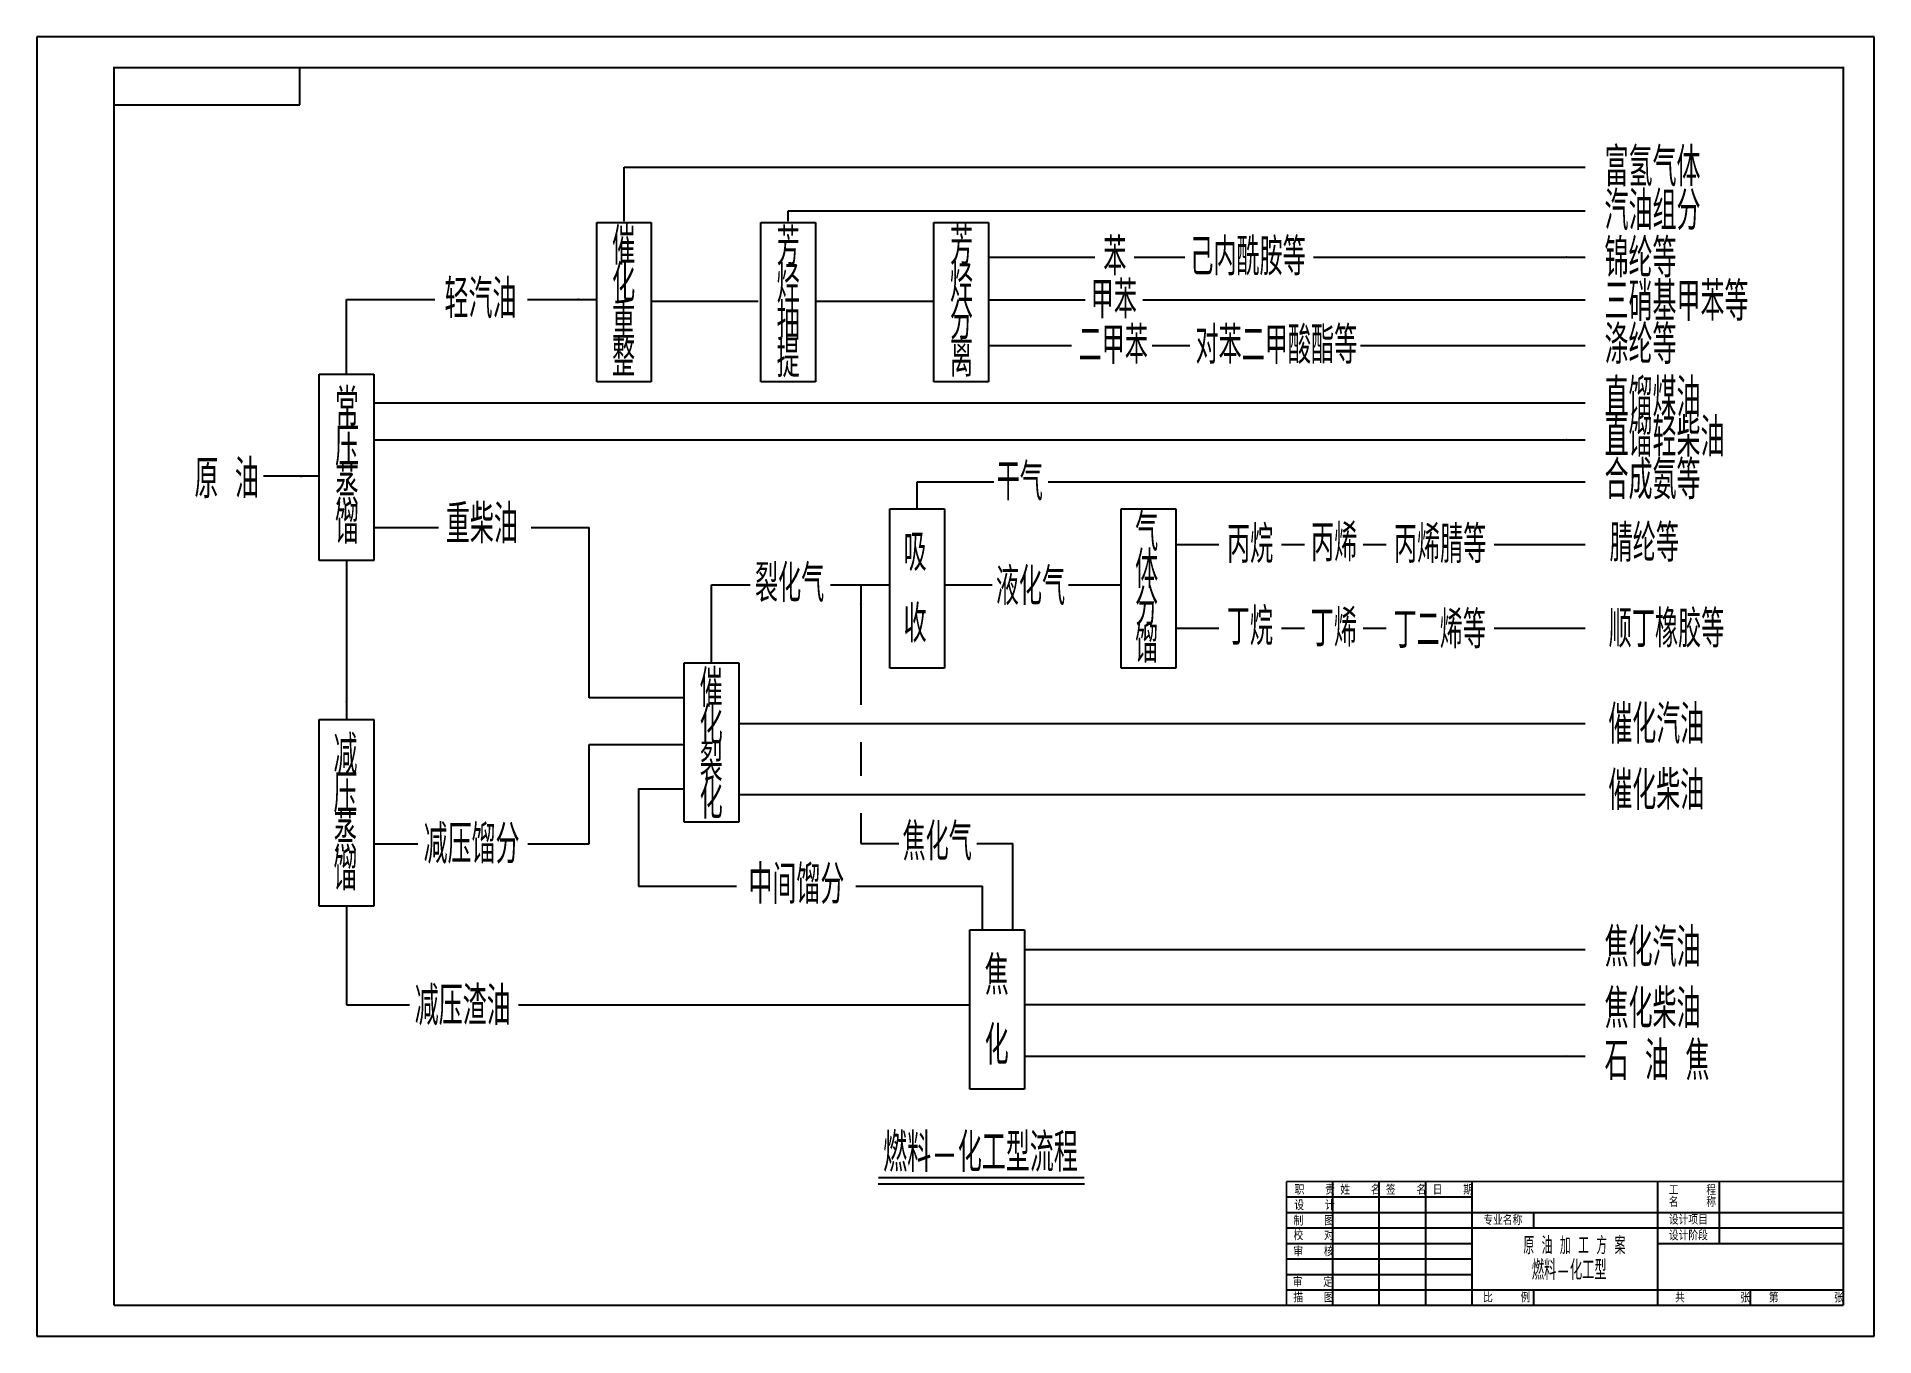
# Model space of a CAD drawing. Extents: x -387 to -92, y 386 to 596.
import ezdxf

# ---------------------------------------------------------------- set-up
doc = ezdxf.new("R2010")
doc.units = 0
doc.header["$MEASUREMENT"] = 0
doc.layers.get('0').update_dxf_attribs({"color": 3, "linetype": 'CONTINUOUS'})
doc.styles.get("Standard").update_dxf_attribs({"font": 'romans', "width": 0.62, "bigfont": 'HZTXT.SHX'})

# ---------------------------------------------------------------- blocks, each defined once
blk = doc.blocks.new('CYFH08')
blk.add_lwpolyline([(0, 0, 0.6, 0, 0), (6, 0, 0, 0, 0)], format="xyseb")

msp = doc.modelspace()

# ---------------------------------------------------------------- linework, layer by layer
for p, q in [((-91.66, 595.63), (-387.47, 595.63)), ((-387.47, 595.63), (-387.47, 386.47)), ((-91.66, 386.47), (-91.66, 595.63)), ((-345.14, 584.67), (-345.14, 590.65)), ((-375.02, 584.67), (-345.14, 584.67)), ((-292.93, 574.64), (-138.22, 574.64)), ((-292.93, 565.97), (-292.93, 574.64)), ((-297.33, 565.74), (-288.53, 565.74)), ((-297.33, 540.09), (-297.33, 565.74)), ((-288.53, 565.74), (-288.53, 540.09)), ((-270.92, 565.74), (-262.12, 565.74)), ((-270.92, 540.09), (-270.92, 565.74)), ((-266.52, 567.6), (-138.22, 567.6)), ((-266.52, 565.97), (-266.52, 567.6)), ((-262.12, 565.74), (-262.12, 540.09)), ((-243.04, 565.74), (-234.24, 565.74)), ((-243.04, 540.09), (-243.04, 565.74)), ((-234.24, 565.74), (-234.24, 540.09)), ((-234.24, 560.17), (-217.12, 560.17)), ((-210.82, 560.17), (-202.63, 560.17)), ((-181.92, 560.17), (-138.22, 560.17)), ((-337.62, 553.36), (-323.38, 553.36)), ((-337.62, 541.33), (-337.62, 553.36)), ((-308.46, 553.36), (-297.33, 553.36)), ((-234.24, 553.28), (-218.69, 553.28)), ((-209.4, 553.28), (-138.22, 553.28)), ((-288.53, 553.08), (-271.31, 553.08)), ((-262.12, 553.08), (-243.13, 553.08)), ((-234.24, 545.94), (-220.9, 545.94)), ((-207.9, 545.94), (-201.84, 545.94)), ((-174.36, 545.94), (-138.22, 545.94)), ((-342.02, 511.32), (-342.02, 541.33)), ((-342.02, 541.33), (-333.22, 541.33)), ((-333.22, 541.33), (-333.22, 511.32)), ((-288.53, 540.09), (-297.33, 540.09)), ((-262.12, 540.09), (-270.92, 540.09)), ((-234.24, 540.09), (-243.04, 540.09)), ((-333.22, 536.68), (-138.22, 536.68)), ((-333.22, 530.77), (-138.22, 530.77)), ((-342.02, 524.88), (-350.98, 524.88)), ((-245.76, 523.98), (-233.37, 523.98)), ((-245.76, 519.63), (-245.76, 523.98)), ((-224.65, 523.98), (-138.22, 523.98)), ((-250.16, 519.63), (-241.36, 519.63)), ((-250.16, 493.98), (-250.16, 519.63)), ((-241.36, 519.63), (-241.36, 493.98)), ((-212.88, 493.98), (-212.88, 519.63)), ((-212.88, 519.63), (-204.08, 519.63)), ((-204.08, 519.63), (-204.08, 493.98)), ((-333.22, 516.63), (-322.77, 516.63)), ((-307.9, 516.63), (-298.53, 516.63)), ((-298.53, 489.25), (-298.53, 516.63)), ((-204.08, 513.88), (-197.17, 513.88)), ((-187.1, 513.88), (-183.38, 513.88)), ((-173.93, 513.88), (-170.21, 513.88)), ((-152.86, 513.88), (-138.22, 513.88)), ((-333.22, 511.32), (-342.02, 511.32)), ((-337.62, 511.32), (-337.62, 485.72)), ((-278.87, 494.88), (-278.87, 507.39)), ((-278.87, 507.39), (-272.63, 507.39)), ((-259.67, 507.39), (-250.16, 507.39)), ((-254.82, 507.39), (-254.82, 488.08)), ((-241.36, 507.39), (-233.65, 507.39)), ((-221.35, 507.39), (-212.88, 507.39)), ((-204.08, 500.44), (-197.17, 500.44)), ((-187.1, 500.44), (-183.38, 500.44)), ((-173.93, 500.44), (-170.21, 500.44)), ((-152.86, 500.44), (-138.22, 500.44)), ((-283.27, 469.23), (-283.27, 494.88)), ((-283.27, 494.88), (-274.47, 494.88)), ((-274.47, 494.88), (-274.47, 469.23)), ((-241.36, 493.98), (-250.16, 493.98)), ((-204.08, 493.98), (-212.88, 493.98)), ((-283.27, 489.25), (-298.53, 489.25)), ((-342.02, 455.71), (-342.02, 485.72)), ((-342.02, 485.72), (-333.22, 485.72)), ((-333.22, 485.72), (-333.22, 455.71)), ((-274.47, 485.08), (-138.22, 485.08)), ((-298.53, 481.71), (-283.27, 481.71)), ((-298.53, 465.73), (-298.53, 481.71)), ((-254.82, 482.08), (-254.82, 476.65)), ((-290.58, 474.58), (-290.58, 458.93)), ((-290.58, 474.58), (-283.46, 474.58)), ((-274.47, 473.65), (-138.22, 473.65)), ((-254.82, 470.65), (-254.82, 465.76)), ((-274.47, 469.23), (-283.27, 469.23)), ((-333.22, 465.73), (-326.12, 465.73)), ((-308.41, 465.73), (-298.53, 465.73)), ((-254.82, 465.76), (-248.66, 465.76)), ((-236.11, 465.76), (-230.34, 465.76)), ((-230.34, 451.89), (-230.34, 465.76)), ((-290.58, 458.93), (-274.84, 458.93)), ((-255.62, 458.93), (-235.24, 458.93)), ((-235.24, 451.89), (-235.24, 458.93)), ((-333.22, 455.71), (-342.02, 455.71)), ((-337.62, 455.71), (-337.62, 439.83)), ((-237.26, 426.23), (-237.26, 451.89)), ((-237.26, 451.89), (-228.46, 451.89)), ((-228.46, 451.89), (-228.46, 426.23)), ((-228.46, 448.72), (-138.22, 448.72)), ((-337.62, 439.83), (-327.44, 439.83)), ((-309.89, 439.81), (-237.24, 439.81)), ((-228.46, 439.84), (-138.22, 439.84)), ((-228.46, 431.56), (-138.22, 431.56)), ((-228.46, 426.23), (-237.26, 426.23)), ((-178.81, 391.45), (-178.81, 411.37)), ((-171.34, 391.45), (-171.34, 411.37)), ((-163.87, 391.45), (-163.87, 411.37)), ((-156.4, 391.45), (-156.4, 411.37)), ((-126.52, 391.45), (-126.52, 411.37)), ((-116.56, 401.41), (-116.56, 411.37)), ((-218.8, 410.95), (-252.01, 410.95)), ((-186.28, 408.88), (-156.4, 408.88)), ((-186.28, 406.39), (-96.64, 406.39)), ((-146.44, 403.9), (-146.44, 406.39)), ((-186.28, 403.9), (-96.64, 403.9)), ((-186.28, 401.41), (-156.4, 401.41)), ((-126.52, 401.41), (-96.64, 401.41)), ((-186.28, 398.92), (-156.4, 398.92)), ((-186.28, 396.43), (-156.4, 396.43)), ((-186.28, 393.94), (-96.64, 393.94)), ((-146.44, 391.45), (-146.44, 393.94)), ((-111.58, 391.45), (-111.58, 393.94)), ((-387.47, 386.47), (-91.66, 386.47))]:
    msp.add_line(p, q)
at = {"const_width": 0.299}
for points in [[(-96.64, 391.45), (-96.64, 590.65), (-375.02, 590.65), (-375.02, 391.45)], [(-252.01, 411.99), (-218.8, 411.99)], [(-186.28, 411.37), (-96.64, 411.37)], [(-186.28, 391.45), (-186.28, 411.37)], [(-96.64, 411.37), (-96.64, 391.45)], [(-375.02, 391.45), (-96.64, 391.45)], [(-96.64, 391.45), (-186.28, 391.45)]]:
    msp.add_lwpolyline(points, dxfattribs=at)
for points in [[(-141.27, 574.64, 0.299, 0, 0), (-138.28, 574.64, 0, 0, 0)], [(-141.21, 567.6, 0.299, 0, 0), (-138.22, 567.6, 0, 0, 0)], [(-141.27, 560.17, 0.299, 0, 0), (-138.28, 560.17, 0, 0, 0)], [(-300.37, 553.36, 0.299, 0, 0), (-297.38, 553.36, 0, 0, 0)], [(-274.36, 553.08, 0.299, 0, 0), (-271.37, 553.08, 0, 0, 0)], [(-246.17, 553.08, 0.299, 0, 0), (-243.18, 553.08, 0, 0, 0)], [(-141.27, 553.28, 0.299, 0, 0), (-138.28, 553.28, 0, 0, 0)], [(-141.27, 545.94, 0.299, 0, 0), (-138.28, 545.94, 0, 0, 0)], [(-141.27, 536.68, 0.299, 0, 0), (-138.28, 536.68, 0, 0, 0)], [(-141.27, 530.77, 0.299, 0, 0), (-138.28, 530.77, 0, 0, 0)], [(-141.27, 523.98, 0.299, 0, 0), (-138.28, 523.98, 0, 0, 0)], [(-141.27, 513.88, 0.299, 0, 0), (-138.28, 513.88, 0, 0, 0)], [(-254.82, 504.21, 0.299, 0, 0), (-254.82, 507.39, 0, 0, 0)], [(-253.33, 507.39, 0.299, 0, 0), (-250.16, 507.39, 0, 0, 0)], [(-216.06, 507.39, 0.299, 0, 0), (-212.88, 507.39, 0, 0, 0)], [(-141.27, 500.44, 0.299, 0, 0), (-138.28, 500.44, 0, 0, 0)], [(-337.62, 488.7, 0.299, 0, 0), (-337.62, 485.72, 0, 0, 0)], [(-286.45, 489.25, 0.299, 0, 0), (-283.27, 489.25, 0, 0, 0)], [(-141.27, 485.08, 0.299, 0, 0), (-138.28, 485.08, 0, 0, 0)], [(-286.45, 481.71, 0.299, 0, 0), (-283.46, 481.71, 0, 0, 0)], [(-286.45, 474.58, 0.299, 0, 0), (-283.27, 474.58, 0, 0, 0)], [(-141.27, 473.65, 0.299, 0, 0), (-138.28, 473.65, 0, 0, 0)], [(-141.27, 448.72, 0.299, 0, 0), (-138.28, 448.72, 0, 0, 0)], [(-240.29, 439.81, 0.299, 0, 0), (-237.3, 439.81, 0, 0, 0)], [(-141.27, 439.84, 0.299, 0, 0), (-138.28, 439.84, 0, 0, 0)], [(-141.27, 431.56, 0.299, 0, 0), (-138.28, 431.56, 0, 0, 0)]]:
    msp.add_lwpolyline(points, format="xyseb")

# ---------------------------------------------------------------- block references
at = {"xscale": 0.498, "yscale": 0.498, "zscale": 0.498}
msp.add_blockref('CYFH08', (-345.01, 524.88), dxfattribs=at)

# ---------------------------------------------------------------- texts
at = {"width": 0.62}
for s, height, p in [('富氢气体', 6.228, (-135.07, 571.55)), ('汽油组分', 6.228, (-135.07, 564.52)), ('催', 6, (-294.85, 558.94)), ('芳', 6, (-268.35, 558.81)), ('芳', 6, (-240.46, 558.92)), ('苯', 6, (-215.76, 557.22)), ('己内酰胺等', 6, (-201.77, 557.22)), ('锦纶等', 6.228, (-135.07, 556.88)), ('化', 6, (-294.85, 552.94)), ('烃', 6, (-268.35, 552.81)), ('烃', 6, (-240.46, 552.92)), ('轻汽油', 6.228, (-321.83, 550.33)), ('甲苯', 6, (-217.79, 550.28)), ('三硝基甲苯等', 6.228, (-135.07, 549.9)), ('重', 6, (-294.85, 546.94)), ('抽', 6, (-268.35, 546.81)), ('分', 6, (-240.46, 546.92)), ('整', 6, (-294.85, 540.94)), ('提', 6, (-268.35, 540.81)), ('离', 6, (-240.46, 540.92)), ('二甲苯', 6, (-219.74, 542.98)), ('对苯二甲酸酯等', 6, (-200.92, 542.98)), ('涤纶等', 6.228, (-135.07, 542.95)), ('常', 6.23, (-339.45, 532.73)), ('直馏煤油', 6.228, (-135.07, 534.42)), ('压', 6.23, (-339.45, 526.5)), ('直馏轻柴油', 6.228, (-135.07, 528.05)), ('原 油', 6.228, (-362.07, 521.35)), ('蒸', 6.23, (-339.45, 520.27)), ('干气', 6, (-232.93, 520.99)), ('合成氨等', 6.228, (-135.07, 521.19)), ('馏', 6.23, (-339.45, 514.04)), ('重柴油', 6.228, (-321.6, 514.08)), ('气', 6, (-210.65, 512.87)), ('丙烯', 6, (-182.33, 511.17)), ('腈纶等', 6, (-134.25, 511.13)), ('吸', 6, (-247.92, 509.63)), ('丙烷', 6, (-195.85, 510.92)), ('丙烯腈等', 6, (-168.98, 510.92)), ('体', 6, (-210.65, 506.87)), ('裂化气', 6, (-271.85, 504.65)), ('液化气', 6, (-233.07, 504.15)), ('分', 6, (-210.65, 500.87)), ('收', 6, (-247.92, 498.14)), ('丁烷', 6, (-195.89, 497.69)), ('丁烯', 6, (-182.38, 497.44)), ('丁二烯等', 6, (-169.05, 497.19)), ('顺丁橡胶等', 6, (-134.4, 497.32)), ('馏', 6, (-210.65, 494.87)), ('催', 6, (-280.75, 487.77)), ('化', 6, (-280.75, 481.77)), ('催化汽油', 6.228, (-134.47, 481.85)), ('减', 6.23, (-339.7, 476.93)), ('裂', 6, (-280.75, 475.77)), ('压', 6.23, (-339.7, 470.7)), ('化', 6, (-280.75, 469.77)), ('催化柴油', 6.228, (-134.47, 471.19)), ('蒸', 6.23, (-339.7, 464.47)), ('减压馏分', 6.228, (-325.19, 462.55)), ('焦化气', 6, (-248.09, 463.05)), ('馏', 6.23, (-339.7, 458.24)), ('中间馏分', 6.228, (-272.9, 456.06)), ('焦化汽油', 6.228, (-135.07, 445.95)), ('焦', 6.23, (-234.86, 441.43)), ('减压渣油', 6.228, (-326.62, 436.53)), ('焦化柴油', 6.228, (-135.07, 436.07)), ('化', 6.23, (-234.86, 430.18)), ('石 油 焦', 6.228, (-135.07, 427.7)), ('燃料-化工型流程', 6.228, (-251.21, 412.92)), ('原 油 加 工 方 案', 2.8091, (-148.14, 399.67)), ('燃料-化工型', 3.176, (-146.78, 395.54))]:
    msp.add_text(s, height=height, dxfattribs=at).set_placement(p)
for s, p in [('设   计', (-185.01, 406.78)), ('职   责', (-184.96, 409.27)), ('姓   名', (-177.61, 409.27)), ('签   名', (-170.27, 409.27)), ('日   期', (-162.74, 409.27)), ('名    称', (-124.72, 407.3)), ('工    程', (-124.72, 409.22)), ('制   图', (-185.14, 404.28)), ('专业名称', (-154.59, 404.38)), ('设计项目', (-124.72, 404.45)), ('校   对', (-185.14, 401.94)), ('设计阶段', (-124.72, 401.92)), ('审   核', (-185.18, 399.34)), ('审   定', (-185.27, 394.41)), ('描   图', (-185.18, 391.92)), ('比    例', (-154.63, 391.92)), ('共        张', (-123.72, 391.91)), ('第        张', (-108.63, 391.91))]:
    msp.add_text(s, height=1.494).set_placement(p)

doc.saveas('drawing.dxf')
